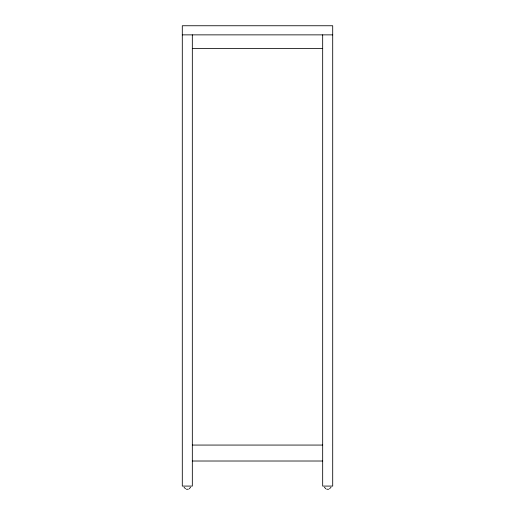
<?xml version="1.0" encoding="UTF-8"?>
<svg xmlns="http://www.w3.org/2000/svg" width="515" height="515" viewBox="0 0 515 515"><rect width="100%" height="100%" fill="white"/><g stroke="black" fill="none" stroke-linecap="round" stroke-linejoin="round"><path stroke-width="0.77" d="M190.653 487.235L189.153 488.812M331.029 487.235L329.536 488.812M182.297 34.865L332.703 34.865M192.327 48.539L322.673 48.539M192.327 445.063L322.673 445.063M192.327 461.015L322.673 461.015M186.385 489.25L188.297 489.25M326.768 489.25L328.679 489.25M325.911 488.812L324.411 487.235M185.529 488.812L184.035 487.235M322.673 34.865L322.673 486.083L332.703 486.083L332.703 25.75L182.297 25.75L182.297 486.083L192.327 486.083L192.327 34.865"/></g></svg>
